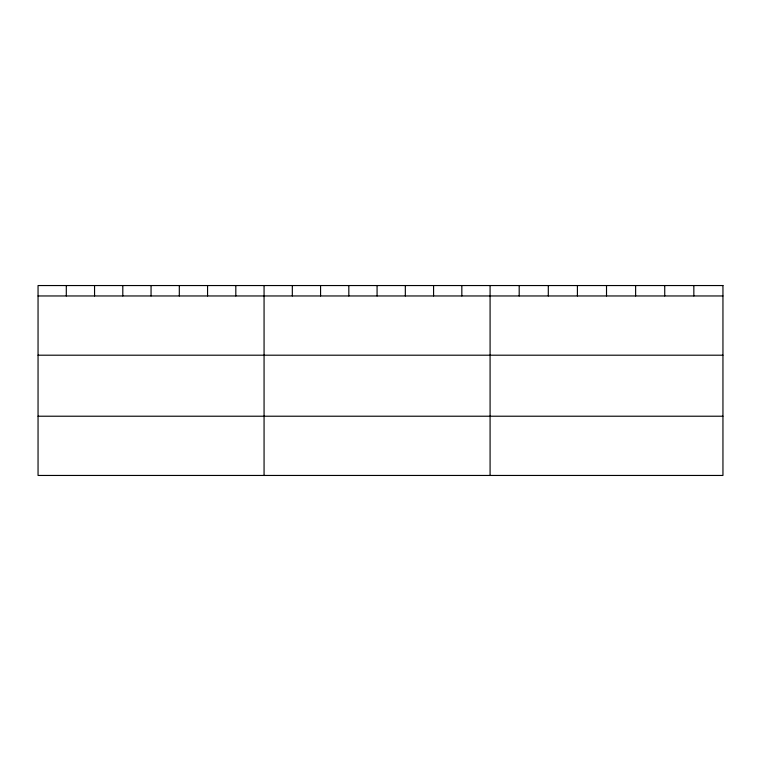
<?xml version="1.0" encoding="UTF-8"?>
<svg xmlns="http://www.w3.org/2000/svg" width="761" height="761" viewBox="0 0 761 761"><rect width="100%" height="100%" fill="white"/><g stroke="black" fill="none" stroke-linecap="round" stroke-linejoin="round"><path stroke-width="1.14" d="M38.05 295.962L722.95 295.962M38.05 355.197L722.95 355.197M38.05 416.219L722.95 416.219M693.842 285.546L693.842 295.962M664.733 285.546L664.733 295.962M635.625 285.546L635.625 295.962M606.517 285.546L606.517 295.962M577.409 285.546L577.409 295.962M548.301 285.546L548.301 295.962M519.192 285.546L519.192 295.962M490.084 285.546L490.084 475.454M461.832 285.546L461.832 295.962M433.58 285.546L433.58 295.962M405.328 285.546L405.328 295.962M377.075 285.546L377.075 295.962M348.823 285.546L348.823 295.962M320.571 285.546L320.571 295.962M292.319 285.546L292.319 295.962M264.067 285.546L264.067 475.454M235.815 285.546L235.815 295.962M207.563 285.546L207.563 295.962M179.311 285.546L179.311 295.962M151.059 285.546L151.059 295.962M122.806 285.546L122.806 295.962M94.554 285.546L94.554 295.962M66.302 285.546L66.302 295.962M722.95 285.546L38.05 285.546L38.05 475.454L722.95 475.454L722.95 285.546"/></g></svg>
